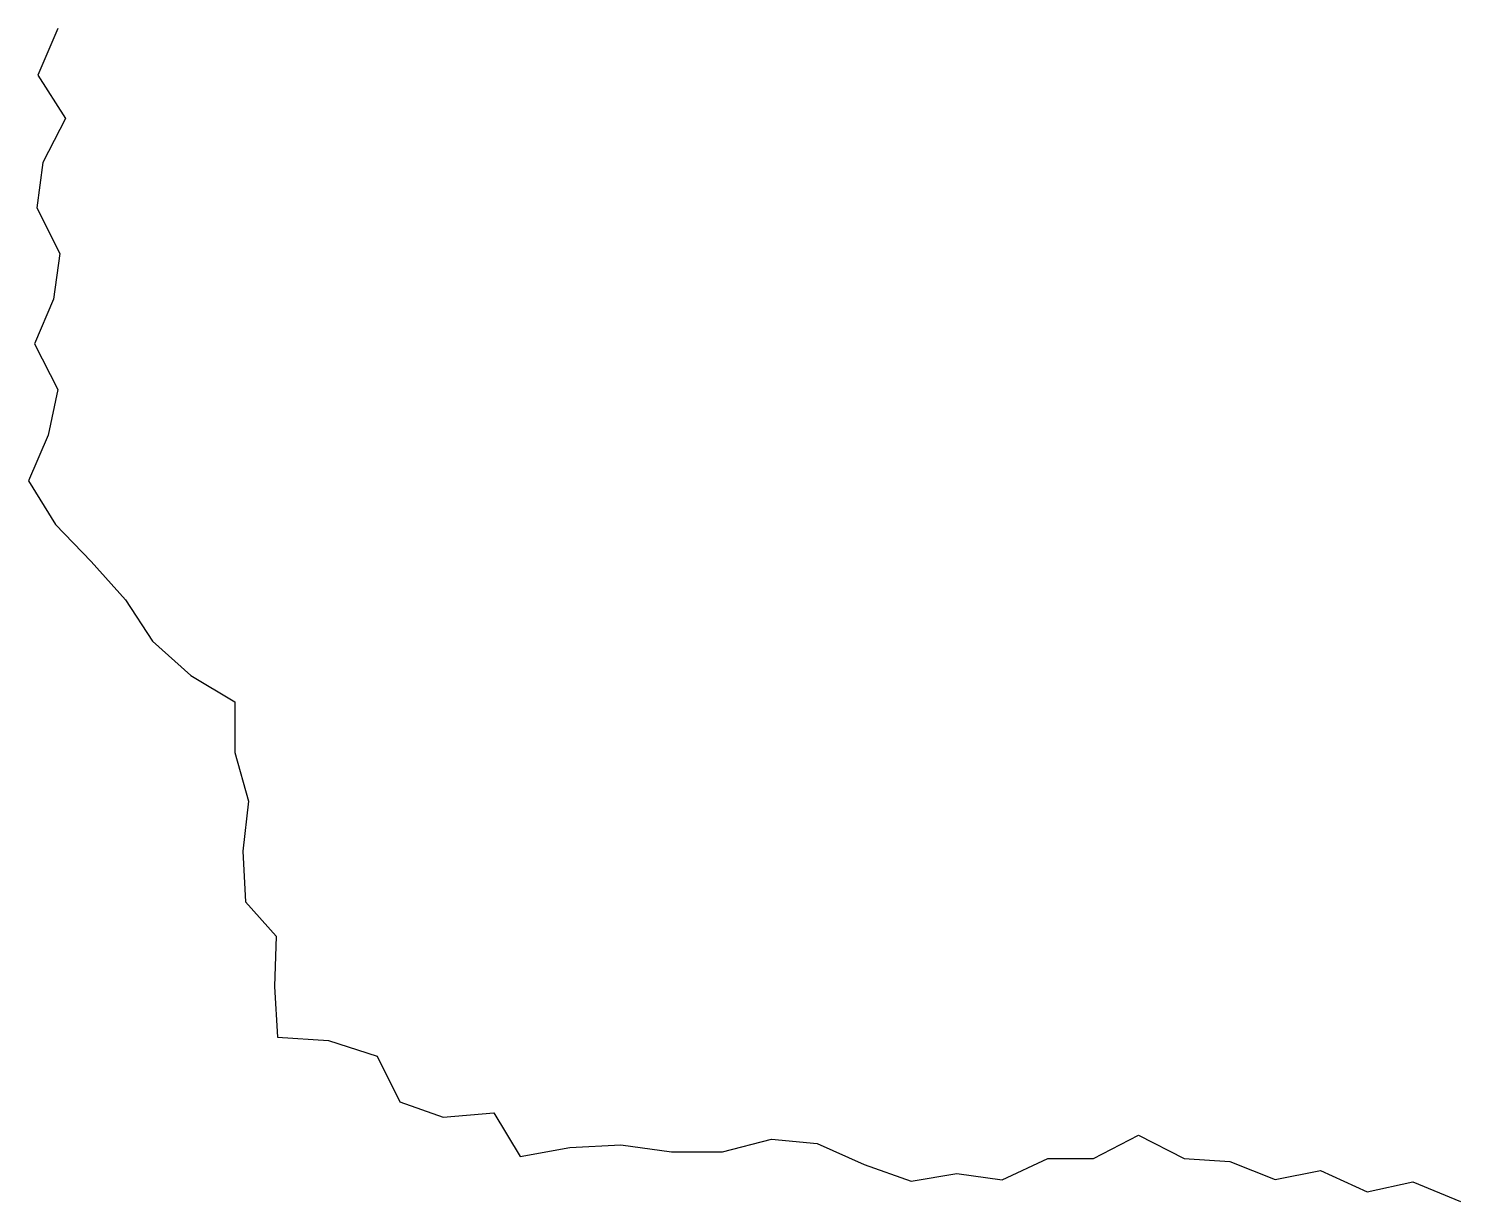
# Model space of a CAD drawing. Header units: inches. Extents: x 2.134 to 3.077, y 3.612 to 4.384.
import ezdxf

# ---------------------------------------------------------------- set-up
doc = ezdxf.new("R2010")
doc.units = ezdxf.units.IN
doc.layers.add('TRACE', color=7, linetype='Continuous')

msp = doc.modelspace()

# ---------------------------------------------------------------- linework, layer by layer
at = {"layer": 'TRACE'}
msp.add_lwpolyline([(2.15301, 4.38412), (2.13987, 4.35355), (2.15796, 4.32495), (2.14319, 4.29599), (2.13904, 4.26611), (2.15427, 4.23594), (2.15018, 4.20592), (2.13771, 4.17654), (2.15303, 4.1464), (2.14662, 4.11628), (2.13374, 4.08642), (2.15137, 4.05754), (2.17498, 4.03328), (2.19743, 4.00792), (2.21532, 3.98073), (2.24048, 3.95807), (2.26956, 3.94075), (2.26956, 3.9075), (2.27855, 3.8754), (2.27486, 3.84237), (2.27662, 3.80915), (2.29664, 3.78645), (2.29555, 3.75323), (2.29771, 3.72002), (2.33123, 3.71773), (2.36334, 3.70735), (2.37823, 3.67742), (2.4067, 3.6672), (2.4401, 3.67012), (2.45731, 3.64141), (2.49023, 3.64732), (2.52371, 3.64912), (2.55704, 3.6444), (2.59062, 3.6444), (2.62299, 3.65265), (2.65303, 3.64997), (2.68389, 3.63612), (2.71482, 3.6252), (2.7449, 3.63017), (2.77484, 3.62595), (2.80499, 3.64012), (2.83502, 3.64012), (2.86465, 3.65532), (2.89476, 3.63996), (2.9248, 3.63812), (2.95454, 3.62614), (2.9845, 3.63203), (3.01527, 3.61798), (3.04527, 3.62472), (3.07653, 3.61179)], dxfattribs=at)

doc.saveas('drawing.dxf')
